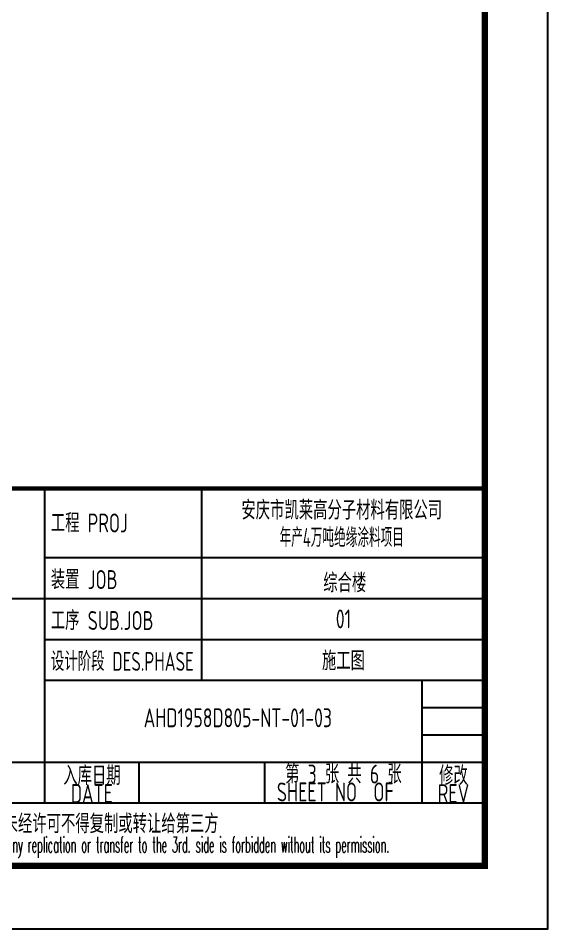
# Model space of a CAD drawing. Extents: x 5188914 to 7068445, y -542675 to 2032183.
# Drawn here: x 5244885 to 5253307, y -405398 to -390925 of the extents above; entities that cross this region are included whole.
import ezdxf
from ezdxf.enums import TextEntityAlignment as Align

# ---------------------------------------------------------------- set-up
doc = ezdxf.new("R2010")
doc.units = 0
doc.header["$LTSCALE"] = 1000
doc.header["$MEASUREMENT"] = 0
doc.layers.get('0').update_dxf_attribs({"linetype": 'CONTINUOUS'})
doc.layers.add('PUB_TITLE', color=4, linetype='CONTINUOUS')
doc.styles.add('ECEC_TQ', font='txt_l.shx', dxfattribs={"bigfont": 'hztxt_l.shx'})
doc.styles.add('sceie', font='SCEIE', dxfattribs={"width": 0.75, "bigfont": 'SCEIC'})

msp = doc.modelspace()

# ---------------------------------------------------------------- linework, layer by layer
for p, q in [((5245307.2, -403397.6), (5245307.2, -398397.6)), ((5247807.2, -401447.6), (5247807.2, -398397.6)), ((5252307.2, -404397.6), (5252307.2, -398397.6)), ((5245307.2, -399497.6), (5252307.2, -399497.6)), ((5234307.2, -400147.6), (5245307.2, -400147.6)), ((5245307.2, -400147.6), (5252307.2, -400147.6)), ((5245307.2, -400797.6), (5252307.2, -400797.6)), ((5245307.2, -401447.6), (5252307.2, -401447.6)), ((5251307.2, -403397.6), (5251307.2, -401447.6)), ((5251307.2, -401880.9), (5252307.2, -401880.9)), ((5251307.2, -402314.2), (5252307.2, -402314.2)), ((5239807.2, -402747.6), (5252307.2, -402747.6)), ((5246807.2, -403397.6), (5246807.2, -402747.6)), ((5248807.2, -403397.6), (5248807.2, -402747.6)), ((5234307.2, -403397.6), (5252307.2, -403397.6)), ((5234307.2, -404397.6), (5252307.2, -404397.6))]:
    msp.add_line(p, q)
at = {"const_width": 70}
msp.add_lwpolyline([(5252307.2, -398397.6), (5234307.2, -398397.6)], dxfattribs=at)
at = {"layer": 'PUB_TITLE', "color": 4}
msp.add_lwpolyline([(5193907.2, -405397.6), (5253307.2, -405397.6), (5253307.2, -363397.6), (5193907.2, -363397.6)], close=True, dxfattribs=at)
at = {"layer": 'PUB_TITLE', "color": 4, "const_width": 100}
msp.add_lwpolyline([(5196407.2, -404397.6), (5252307.2, -404397.6), (5252307.2, -364397.6), (5196407.2, -364397.6)], close=True, dxfattribs=at)

# ---------------------------------------------------------------- texts
for s, height, style, width, p in [('安庆市凯莱高分子材料有限公司', 300, 'sceie', 0.8, (5250030.9, -398727.4)), ('年产4万吨绝缘涂料项目', 300, 'sceie', 0.65, (5250030.9, -399162.4)), ('综合楼', 300, 'sceie', 0.8, (5250078.7, -399883.6)), ('01', 300, 'sceie', 0.8, (5250057.2, -400472.6)), ('施工图', 300, 'sceie', 0.8, (5250057.2, -401122.6)), ('第 3 张 共 6 张', 300, 'sceie', 0.8, (5250057.2, -402922.6)), ('入库日期', 300, 'sceie', 0.8, (5246057.2, -402947.6)), ('修改', 300, 'sceie', 0.8, (5251807.2, -402947.6)), ('DATE', 300, 'sceie', 0.8, (5246057.2, -403247.6)), ('SHEET NO  OF  ', 300, 'sceie', 0.8, (5250057.2, -403222.6)), ('REV', 300, 'sceie', 0.8, (5251807.2, -403247.6)), ('本文件专有权属安徽华东化工医药工程有限责任公司所有,未经许可不得复制或转让给第三方', 300, 'sceie', 0.8, (5243478.3, -403746.5)), ('The proprietary right of this document belongs to Anhui Huadong Chemical And Medical Engineering  Co.,Ltd.  and any replication or transfer to the 3rd. side is forbidden without its permission. ', 250, 'ECEC_TQ', 0.45, (5243307.2, -404097.6))]:
    msp.add_text(s, height=height, dxfattribs=dict(style=style, width=width)).set_placement(p, align=Align.MIDDLE)
at = {"style": 'sceie'}
for s, width, p in [('工程 PROJ', 0.8, (5245404.1, -399097.6)), ('装置 JOB', 0.8, (5245404.1, -399997.6)), ('工序 SUB.JOB', 0.8, (5245404.1, -400647.6)), ('设计阶段 DES.PHASE', 0.75, (5245404.1, -401297.6))]:
    msp.add_text(s, height=300, dxfattribs=dict(at, width=width)).set_placement(p)
at = {"style": 'sceie', "width": 0.8}
msp.add_attdef('AHD1958D805-NT-01-03', text='200320-02-040', height=300, dxfattribs=at).set_placement((5248378, -402043.9), align=Align.MIDDLE)

doc.saveas('drawing.dxf')
